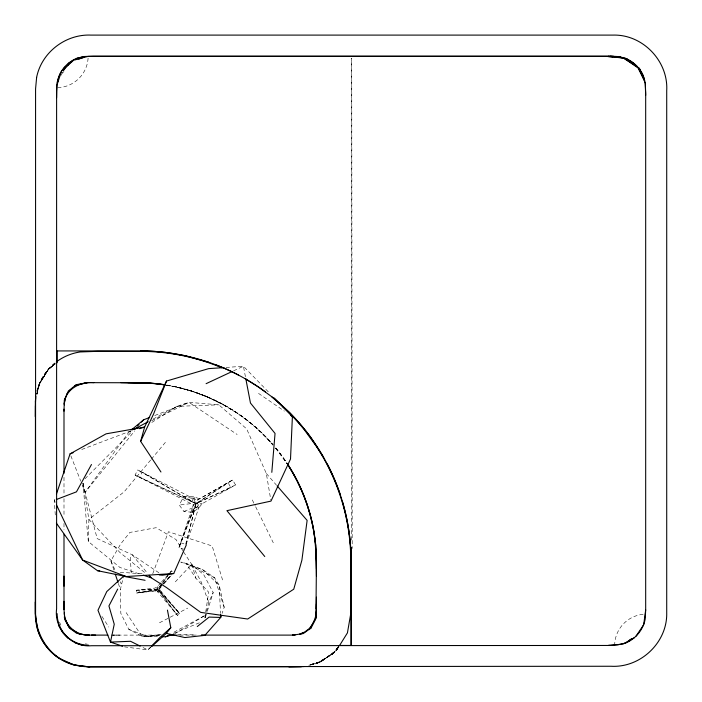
<?xml version="1.0" encoding="UTF-8"?>
<svg xmlns="http://www.w3.org/2000/svg" width="702" height="702" viewBox="0 0 702 702"><rect width="100%" height="100%" fill="white"/><g stroke="black" fill="none" stroke-linecap="round" stroke-linejoin="round"><path stroke-width="0.53" stroke-dasharray="3.51 2.63" d="M351.246 540.049L351.728 58.248L352.211 548.481M139.11 573.806L119.928 567.47L88.32 541.523L88.9 519.427L83.011 483.266M204.861 617.988L208.652 592.181L195.946 578.316L186.205 563.443L180.818 562.065L202.729 569.655L214.531 577.685L219.217 585.257L224.184 607.309L222.095 613.39M36.916 393.892L39.602 383.231L48.499 369.191L55.028 363.926L48.561 369.112L39.602 383.231L36.837 393.848M36.82 394.98L39.452 383.59L48.499 369.191L39.452 383.59L36.916 393.804M159.486 635.494L147.885 636.582L141.751 636.126L128.808 629.387L120.823 613.346L120.375 589.592L123.491 576.307M205.089 617.663L206.309 612.556M206.555 611.539L208.757 602.342L213.18 592.523L203.861 574.92L191.743 564.382L183.327 551.561M186.021 544.533L195.972 503.676L193.34 498.569L183.661 496.551L179.282 505.054L183.924 511.477L192.673 512.311L198.745 508.011L202.167 503.703L235.495 484.942L232.687 479.949L196.806 500.351L137.724 469.936L135.1 475.026L193.304 504.799L230.835 487.565L228.027 482.572L195.972 503.676L178.957 547.604L183.485 549.113M36.969 393.682L39.602 383.231L36.741 394.243M185.705 544.217L195.972 503.676L232.687 479.949L196.806 500.351M205.335 617.593L206.967 612.372M207.292 611.328L213.18 592.523M160.811 582.827L157.248 586.802L154.896 588.092L136.39 590.25L136.715 593.023L156.678 590.61L177.501 615.4L179.642 613.601L159.091 589.268L160.995 586.407M178.957 547.604L193.304 504.799L193.498 507.511L178.957 547.604L195.972 503.676L235.495 484.942M55.274 514.952L54.308 500.298L55.361 497.2M186.188 544.243L198.745 508.011L195.972 503.676L142.181 472.227L139.558 477.325L195.972 503.676L202.167 503.703L198.376 505.124L192.673 512.311M152.755 573.709L168.454 531.721L212.171 545.989L222.999 581.37M61.285 75.184L62.531 72.332M193.34 498.569L190.716 503.659L179.282 505.054M113.935 570.077L110.881 560.828L120.718 543.945L129.844 532.432L156.151 527.702L176.009 539.54L182.766 550.631M38.645 385.538L48.271 369.489L54.949 364.057L47.868 369.857M309.45 665.163L315.795 663.829L331.897 654.694L336.714 650.096L338.969 646.472M39.417 383.59L48.464 369.27L54.967 363.996M338.399 647.077L336.144 650.622L320.954 661.688L309.029 665.11L320.919 661.653L315.795 663.829L309.6 665.084M339.031 646.296L336.144 650.622L320.568 661.854L309.099 665.171M158.889 572.788L132.204 554.755L97.157 538.583L85.1 492.313L129.054 431.897L130.677 430.554M338.461 646.41L333.415 653.281L319.629 662.276L334.661 652.167L320.568 661.854L309.433 665.013M169.2 573.648L157.678 589.268L157.897 592.058L155.221 590.865L136.715 593.023L159.091 589.268L179.642 613.601L157.678 589.268L154.896 588.092L155.221 590.865L156.678 590.61M161.627 584.02L157.678 589.268L139.303 592.716L138.978 589.943L157.678 589.268L162.18 584.643M162.285 583.143L168.199 575.271M338.539 646.717L333.415 653.281L315.795 663.829M82.336 485.231L85.1 492.313L134.696 430.879M331.897 654.694L338.083 647.033M150.658 460.029L124.193 491.786L88.9 519.427L119.954 552.518L146.156 573.701M151.351 459.196L165.979 441.646M62.566 73.008L63.961 71.393M169.84 572.779L171.49 570.893L172.894 572.121M159.091 589.268L163.233 584.547M163.926 583.757L170.832 575.886M161.521 582.028L167.216 575.666M170.068 572.49L171.49 570.893M163.961 583.187L170.63 575.947M175.325 581.844L191.743 564.382L201.035 581.633L208.757 602.342M162.223 584.547L157.678 589.268L136.39 590.25M162.987 583.757L170.56 575.886M150.833 646.832L147.841 649.92L124.544 646.884M162.934 583.871L171.946 574.622M84.977 478.808L132.845 430.659M151.053 647.042L147.841 649.92L141.111 646.568M48.464 369.27L55.572 363.522M157.897 592.058L160.038 590.268L159.512 588.013L157.248 586.802L157.678 589.268L175.93 613.53L178.071 611.732L157.678 589.268L177.501 615.4M320.954 661.688L336.714 650.096M151.808 422.455L176.992 406.344L188.978 402.343L218.813 404.835L246.656 428.869L266.339 473.49L270.796 500.043M175.158 633.564L205.361 615.242L172.06 633.222M130.967 430.879L80.247 450.061M153.018 419.12L176.992 406.344L218.813 404.835M159.477 622.788L169.208 617.734M170.182 617.225L187.697 608.125M131.02 430.931L129.054 431.897L132.16 430.931M151.65 420.752L188.978 402.343L237.144 434.485M233.599 370.84L243.418 366.251L269.787 393.366M183.924 511.477L193.498 507.511L198.745 508.011M173.394 633.511L200.36 622.376M154.73 415.523L188.978 402.343M309.617 665.101L318.006 662.942L308.424 665.224M161.214 634.257L147.885 636.582L128.808 629.387M226.044 367.444L243.418 366.251L245.428 376.763M126.158 612.609L141.751 636.126L160.161 634.985M113.268 635.099L119.656 635.099L111.355 635.091M111.565 635.108L160.302 635.108M179.642 635.108L196.99 635.108M183.661 496.551L193.691 496.797L199.359 498.71M141.751 636.126L158.95 636.626M177.518 634.257L196.121 635.003M120.244 572.262L144.05 573.911M85.188 643.866L87.259 644.129M166.804 385.319L176.079 386.872L192.129 391.207L208.117 397.183M166.427 385.222L174.526 386.548L191.479 391.049L207.538 396.981L223.315 404.624C241.909 415.189 259.117 428.492 272.85 444.963M166.664 385.293L176.079 386.872M175.325 386.767L190.812 390.795L207.538 396.981L223.78 404.835L206.95 396.691M180.581 542.725L185.117 544.234M190.812 390.795L191.479 391.049M135.1 475.026L195.972 503.676L137.724 469.936M223.315 404.624L238.118 413.618M258.512 393.392L284.371 411.109M275.649 448.148L288.136 465.11M266.339 473.49L276.351 485.012M132.204 554.755L147.832 573.683M101.957 616.435L108.819 627.062M193.691 496.797L198.376 505.124M252.325 499.956L255.177 505.791M255.66 506.765L273.28 542.786M54.308 500.298L55.239 502.263M110.881 560.828L115.356 570.805M120.288 581.765L121.183 583.766M59.547 622.191L60.828 625.219M70.876 455.87L80.756 481.177M118.34 583.423L120.375 589.592M224.184 607.309L214.531 577.685L186.205 563.443L202.729 569.655L219.217 585.257L220.498 613.162M191.743 564.382L195.946 578.316M83.108 483.169L85.1 492.313M82.862 483.292L88.32 541.523M130.3 557.142L131.344 575.07M63.996 477.316L63.996 494.62M63.996 498.639L63.996 516.031M63.996 523.446L63.996 529.905M273.113 445.191A178.589 178.589 0 0 0 271.797 443.673A178.756 178.756 0 0 0 214.909 400.517A178.369 178.369 0 0 0 182.669 388.671A179.203 179.203 0 0 0 166.488 385.231M275.71 448.28A178.589 178.589 0 0 1 288.066 465.277M88.101 58.152A31.555 31.555 0 0 1 56.608 87.697M614.645 645.726A31.555 31.555 0 0 1 643.172 614.311M166.558 385.065A178.949 178.949 0 0 1 273.113 444.831M275.816 448.051A178.949 178.949 0 0 1 288.136 464.978M167.05 385.144A178.87 178.87 0 0 1 273.025 444.726M275.789 448.008A178.87 178.87 0 0 1 287.118 463.399M36.802 391.523A52.51 52.51 0 0 1 55.458 362.574M36.987 390.795A52.562 52.562 0 0 1 54.993 362.96M338.592 646.805L335.547 651.324L338.627 646.849"/><path stroke-width="1.05" d="M63.996 586.249L63.996 576.158M339.277 645.454L351.149 645.463L351.175 614.899M351.237 556.923L351.246 547.428M35.284 416.611L35.372 401.886M316.33 609.169L316.453 597.165M316.321 608.801L316.409 603.939M56.608 97.657L56.836 85.477L61.53 71.121L73.719 60.082L88.057 56.406L606.809 56.397L624.043 58.126L638.776 68.524A31.555 31.555 0 0 1 644.752 80.616M35.442 405.774L35.284 613.566L37.496 629.308A52.922 52.922 0 0 0 72.973 664.724L88.645 666.9L301.333 666.76M35.548 401.483L35.627 398.271A52.562 52.562 0 0 1 35.89 396.13M316.251 612.311L316.128 617.558L309.406 629.659M63.996 411.179L64.33 400.052L68.392 390.979L76.185 384.696L87.136 382.651L144.568 382.801A178.949 178.949 0 0 1 165.496 384.898M274.307 398.016L292.392 416.611L290.514 459.011L270.981 501.105L226.922 510.67L264.768 556.528M271.814 472.341L275.044 433.432L250.465 403.045L245.832 378.869M645.682 609.845L643.699 624.692L636.03 636.144M64.277 404.896C64.286 389.452 80.125 381.397 93.936 382.651M57.678 81.994L58.389 77.861M64.224 403.817L65.83 396.463M160.96 471.998L140.637 441.339L144.612 427.062L166.506 381.046L208.669 368.629L223.877 367.594M56.414 494.111L70.086 453.852L106.099 433.836L144.612 427.062L139.426 428.676M221.393 615.426L220.7 617.453L204.87 635.354L184.916 637.565L166.339 633.371L151.86 646.323M166.506 381.046L153.606 413.952L140.637 441.339M159.205 574.964L162.452 575.192L173.727 573.525L186.363 544.813M63.233 70.367L64.514 67.506L68.84 64.54M63.233 70.367L64.514 67.497M58.836 76.895L60.635 73.043M201.36 635.108L293.19 635.108L303.29 633.564L311.144 627.886L315.891 618.637L316.453 561.582L315.768 545.998A178.87 178.87 0 0 0 297.578 481.563M117.699 589.075L108.924 605.949L114.25 624.236L110.486 642.093L122.534 646.2M91.471 464.522L76.465 491.848L56.327 499.534M339.531 645.568L347.429 632.888L350.851 613.153L350.807 559.634A210.477 210.477 0 0 0 316.435 446.428L304.15 429.554A210.819 210.819 0 0 0 282.353 406.405M63.785 70.218L68.577 63.426L73.719 60.082M166.339 633.371L170.805 627.702L167.445 610.091M67.032 393.568L70.726 389.584M151.579 646.059L159.828 637.565L170.805 627.702M137.469 426L139.014 424.447M141.33 422.121L143.647 419.787L149.693 417.462M131.485 429.878L143.647 419.787M628.738 641.251L631.923 638.644M197.271 626.535L209.152 617.084L220.7 617.453L220.551 614.232M310.284 628.501L311.144 627.886M624.719 643.541L626.517 642.286M628.308 641.023L630.993 639.136M75.737 59.81L78.326 58.038L83.468 57.441M634.52 637.556L623.464 643.901L610.345 645.463L91.444 645.726C71.288 647.665 53.878 628.641 56.608 608.766L56.608 91.242L57.099 82.353L59.547 74.693A32.669 32.669 0 0 1 76.211 58.529L84.091 56.511L93.331 56.134L610.564 56.134L619.629 56.643L627.228 59.126A32.669 32.669 0 0 1 643.33 75.842L645.313 83.722L645.682 92.839L645.682 610.187L645.164 619.261A32.678 32.678 0 0 1 625.903 642.909L617.988 644.848L608.722 645.208M133.845 429.343L148.227 421.683M300.465 634.204L304.045 632.388M133.959 429.475L137.89 427.536M206.098 383.678L231.634 371.753M68.577 63.426L71.613 62.171M78.694 59.231L84.758 56.713M162.171 636.723L165.4 636.811L169.393 635.161M299.561 634.09L304.493 632.16L309.02 628.773A27.51 27.51 0 0 0 316.295 610.74M70.086 453.852L73.131 452.711M165.4 636.811L173.254 634.424M76.211 58.529L84.091 56.511M74.43 385.609L87.487 382.651M56.379 523.148L82.652 560.073L97.525 570.691L126.228 576.535L173.727 573.525M295.603 634.836L292.629 634.968L294.612 634.88M288.926 666.9L304.063 666.54M56.608 350.93L140.865 350.93A205.3 205.3 0 0 1 167.98 352.729L184.828 355.66L208.766 362.232M107.95 635.108L86.399 635.108L76.667 633.309L69.217 627.79L64.83 619.594L63.996 609.371L63.996 534.213M168.884 635.108L176.413 635.108M120.832 382.651L150.632 383.336A179.203 179.203 0 0 1 164.496 384.915M127.913 382.651L142.813 382.765A178.87 178.87 0 0 1 164.909 384.801M91.558 635.029L95.621 635.108M140.663 350.93C174.614 350.974 208.503 359.319 238.583 375.087M201.588 635.222L204.87 635.354M89.487 634.959C76.755 635.837 64.487 625.824 64.268 612.767M610.547 56.134L613.566 56.309M617.602 56.529L627.228 59.126M83.082 634.582L88.496 634.959M97.525 570.691L99.684 570.84M607.493 56.485L612.951 56.941M615.136 57.125L622.779 57.766M608.257 56.134L613.566 56.748M615.68 56.985L621.007 57.59M89.716 666.9L74.587 665.145L59.24 658.415A52.764 52.764 0 0 1 35.372 616.075L35.284 602.018M145.086 580.3L123.491 576.307L106.783 591.549L97.964 610.249L110.486 642.093L130.537 641.286L140.154 646.086M143.147 575.14L151.228 577.799L166.532 587.583L200.702 612.372L247.674 619.024L293.752 589.206L301.895 560.17L307.125 520.401L277.071 485.837M74.868 642.637L82.424 645.199M126.228 576.535L82.652 560.073L56.634 505.203M216.181 364.961C233.713 371.718 250.298 380.844 265.479 391.909M245.296 378.782L258.713 387.179L271.806 396.779A238.777 238.777 0 0 1 289.891 412.934L295.437 418.778A238.882 238.882 0 0 1 310.819 437.46L323.657 457.432M624.596 58.889L637.363 66.778M70.112 628.351L79.835 634.362M290.61 415.391L292.392 416.611M626.14 58.696L634.95 64.917M625.236 58.073L636.714 66.163M149.535 576.439L151.228 577.799L149.184 575.333M271.455 396.507L289.531 412.557A239.294 239.294 0 0 1 305.616 430.686C320.726 449.736 332.406 471.446 340.224 494.462M68.217 638.399L62.785 632.704L58.854 625.842M638.355 68.682L644.322 80.089M327.316 464.092C342.988 494.261 351.211 528.211 351.149 562.214M64.259 616.997L68.778 626.816M638.776 68.524L645.208 82.783L645.682 95.314M641.391 72.929L643.427 77.825L639.364 68.033M115.286 574.183L118.006 582.397M342.497 501.728C348.157 521.209 351.14 541.47 351.149 561.758L351.149 645.463M63.996 606.423L64.075 609.59L63.996 601.377M316.453 568.945L316.111 553.79L314.68 537.864A178.554 178.554 0 0 0 307.055 505.019A178.589 178.589 0 0 0 288.066 465.277M316.453 576.298L315.689 545.05L313.461 528.922A178.949 178.949 0 0 0 288.136 464.978M63.996 409.152L63.996 473.376M57.195 351.14L57.195 362.723M88.689 645.208A31.555 31.555 0 0 1 57.134 613.645M614.118 56.66A31.555 31.555 0 0 1 622.139 57.696M624.157 58.292A31.555 31.555 0 0 1 636.67 66.137M221.876 367.787A210.819 210.819 0 0 0 147.797 351.491L97.718 351.325L80.212 351.948A52.51 52.51 0 0 0 56.3 361.934M35.363 401.886A52.51 52.51 0 0 1 35.688 397.736M288.268 465.18A178.87 178.87 0 0 1 297.113 480.642M36.627 77.378L35.574 88.838L35.574 611.012C35.144 627.579 42.067 643.857 54.677 654.694A53.343 53.343 0 0 0 88.961 666.76L611.109 666.251C640.584 667.988 667.514 642.374 666.716 612.749L666.716 90.584C668.418 61.092 642.699 34.222 613.074 35.1L90.962 35.1C65.637 33.968 41.55 52.396 36.627 77.378"/></g></svg>
